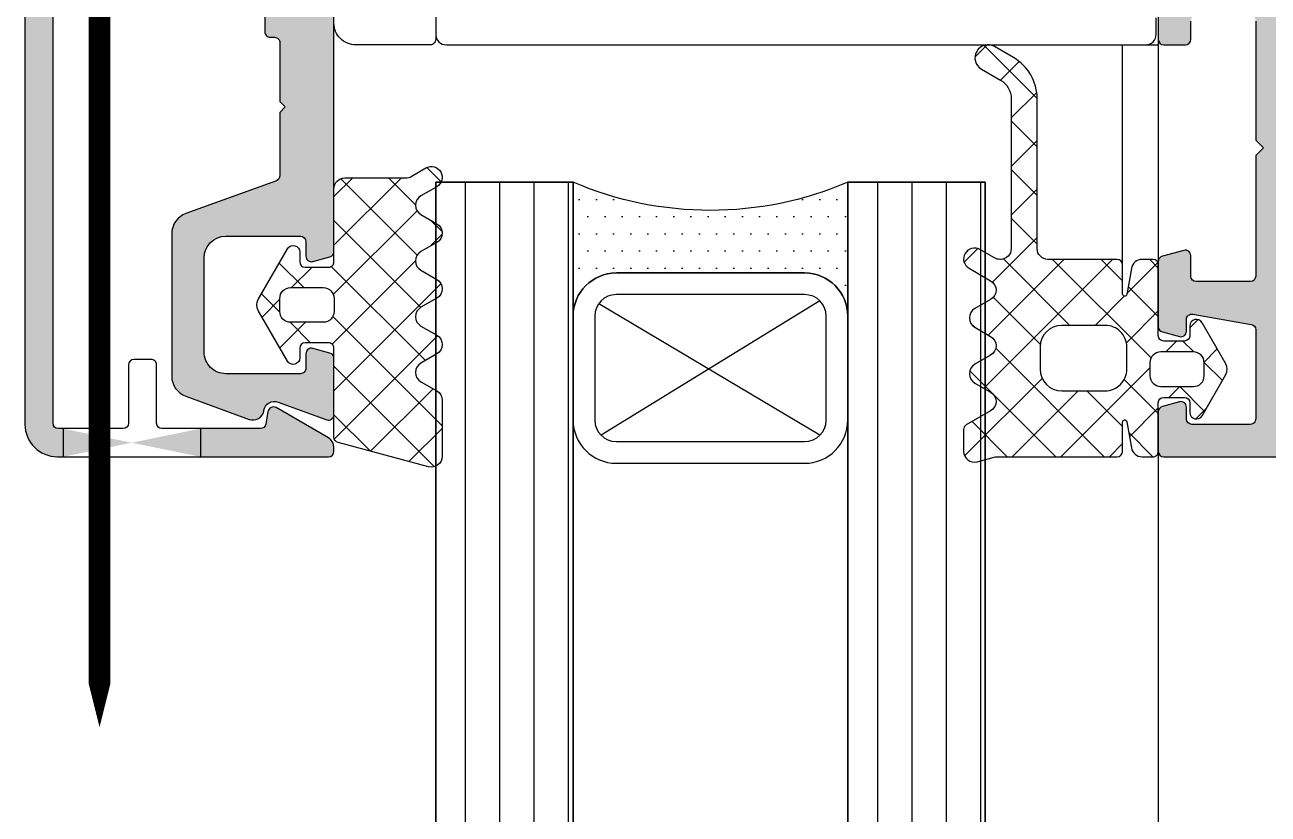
# Model space of a CAD drawing. Header units: millimetres. Extents: x -17234 to -8874, y -2869 to 1211.
# Drawn here: x -16008.1 to -15950.6, y -616.2 to -579.7 of the extents above; entities that cross this region are included whole.
import ezdxf

# ---------------------------------------------------------------- set-up
doc = ezdxf.new("R2010")
doc.units = ezdxf.units.MM
doc.linetypes.add('ACAD_ISO07W100', pattern=[3, 0, -3])
doc.linetypes.add('DASHED', pattern=[19.049999999999997, 12.7, -6.35])
doc.layers.get('Defpoints').update_dxf_attribs({"linetype": 'ACAD_ISO07W100', "true_color": 0x105689})
for name, color, linetype in [('Drain Path', 6, 'Continuous'), ('Gasket EPDM', 32, 'Continuous'), ('Gasket Silicone', 20, 'Continuous'), ('Glass', 4, 'Continuous'), ('Profile', 1, 'Continuous'), ('Profile View', 9, 'Continuous'), ('PVC Spacer', 3, 'Continuous'), ('Thermal Break', 3, 'Continuous')]:
    doc.layers.add(name, color=color, linetype=linetype)

# ---------------------------------------------------------------- blocks, each defined once
blk = doc.blocks.new('*U4')
at = {"layer": 'Glass', "ltscale": 0.5}
h = blk.add_hatch(dxfattribs=at)
h.set_pattern_fill('ANSI31', color=5, scale=0.5, angle=45)
h.set_pattern_definition([(90, (0, -0.6999999999979991), (-1.5875, 3.33066907387547e-16), [])])
h.paths.add_polyline_path([(0, 74.300000000002), (6.349999999999909, 74.300000000002), (6.349999999999909, 0), (0, 0)])
h.paths.add_polyline_path([(25.39999999999986, 0), (19.04999999999995, 0), (19.04999999999995, 74.300000000002), (25.39999999999986, 74.300000000002)])
at = {"layer": 'Glass'}
h = blk.add_hatch(dxfattribs=at)
h.set_pattern_fill('DOTS', color=9, scale=0.5)
h.set_pattern_definition([(0, (-1613.788650515187, -1630.791331682484), (0.396875, 0.79375), [0, -0.79375])])
h.paths.add_polyline_path([(17.04999999999995, 4.199999999999999), (8.349999999999909, 4.199999999999999, -0.414213562373095), (6.349999999999909, 6.199999999999998), (6.349999999999909, -1.77635683940025e-15, -0.2058701850370426), (19.04999999999995, -1.77635683940025e-15), (19.04999999999995, 6.199999999999999, -0.4142135623730951)])
at = {"layer": 'Defpoints', "linetype": 'ByBlock', "ltscale": 0.5}
for points in [[(0, 74.300000000002), (6.349999999999909, 74.300000000002), (6.349999999999909, 0), (0, 0)], [(25.39999999999986, 0), (19.04999999999995, 0), (19.04999999999995, 74.300000000002), (25.39999999999986, 74.300000000002)]]:
    blk.add_lwpolyline(points, close=True, dxfattribs=at)
at = {"layer": 'Glass'}
for points in [[(0, 74.300000000002), (0, 0), (6.349999999999909, 0), (6.349999999999909, 74.300000000002)], [(19.04999999999995, 74.300000000002), (19.04999999999995, 0), (25.39999999999986, 0), (25.39999999999986, 74.300000000002)]]:
    blk.add_lwpolyline(points, dxfattribs=at)
at = {"layer": 'Glass', "color": 3}
for points in [[(19.04999999999995, 6.199999999999999), (19.04999999999995, 11, 0.4142135623730951), (17.04999999999995, 13), (8.349999999999909, 13, 0.4142135623730951), (6.349999999999909, 11), (6.349999999999909, 6.199999999999999, 0.4142135623730951), (8.349999999999909, 4.199999999999999), (17.04999999999995, 4.199999999999999, 0.4142135623730951)], [(18.04999999999995, 6.199999999999999), (18.04999999999995, 11, 0.414213562373095), (17.04999999999995, 12), (8.349999999999909, 12, 0.414213562373095), (7.349999999999909, 11), (7.349999999999909, 6.199999999999999, 0.414213562373095), (8.349999999999909, 5.199999999999999), (17.04999999999995, 5.199999999999999, 0.414213562373095)]]:
    blk.add_lwpolyline(points, format="xyb", close=True, dxfattribs=at)
at = {"layer": 'Glass', "color": 9}
for points in [[(7.64289321881347, 5.49289321881356), (17.75710678118639, 11.70710678118667)], [(7.64289321881347, 11.70710678118644), (17.86423487550928, 5.619464413231707)]]:
    blk.add_lwpolyline(points, dxfattribs=at)
blk.add_lwpolyline([(6.349999999999909, 0, -0.2058701850370426), (19.04999999999995, 0), (19.04999999999995, 6.199999999999999, -0.4142135623730951), (17.04999999999995, 4.199999999999999), (8.349999999999909, 4.199999999999999, -0.4142135623730951), (6.349999999999909, 6.199999999999998)], format="xyb", close=True, dxfattribs=at)
blk = doc.blocks.new('EGG - 01')
at = {"layer": 'Gasket EPDM', "ltscale": 0.5}
h = blk.add_hatch(dxfattribs=at)
h.set_pattern_fill('ANSI37', color=5, scale=0.5, style=0)
h.set_pattern_definition([(45, (16931.76398021643, 552.2421061978254), (-1.122532015133644, 1.122532015133644), []), (135, (16931.76398021643, 552.2421061978254), (-1.122532015133644, -1.122532015133644), [])])
edge = h.paths.add_edge_path()
edge.add_arc((7.003679740504693, -0.746193317245968), 0.4999999999998441, 299.9999999999973, 420.0000000000027)
edge.add_line((7.253679740504595, -0.3131806153538719), (6.521628932947351, 0.1094691154501106))
edge.add_arc((6.77162893294786, 0.5424818173420363), 0.5000000000000001, 120.0000000000673, 239.9999999999327, ccw=False)
edge.add_line((6.521628932947351, 0.9754945192339619), (7.253679740504595, 1.398144250037944))
edge.add_arc((7.00367974050448, 1.831156951930097), 0.4999999999999998, 300.0000000000152, 419.9999999999848)
edge.add_line((7.253679740504595, 2.26416965382225), (6.521628932947351, 2.686819384626006))
edge.add_arc((6.77162893294786, 3.119832086517931), 0.5000000000000001, 120.0000000000673, 239.9999999999327, ccw=False)
edge.add_line((6.521628932947351, 3.552844788409857), (7.25367974051187, 3.975494519217818))
edge.add_arc((7.00367974051187, 4.408507221110038), 0.5000000000000002, 299.9999999999999, 359.9999999999793)
edge.add_line((7.50367974051187, 4.408507221109858), (7.50367974051187, 7.001122055274095))
edge.add_arc((7.003679740510961, 7.001122055273398), 0.5000000000009095, 7.989553359821821e-11, 105.0000000000745)
edge.add_line((6.874270217958838, 7.484084968418642), (2.688974979217164, 6.362638489112896))
edge.add_arc((2.753679740493602, 6.121157032540927), 0.249999999999921, 105.0000000001964, 180.0000000002782)
edge.add_line((2.503679740493681, 6.121157032539713), (2.503679740493681, 1.999999999999318))
edge.add_arc((2.253679740491407, 2.000000000000682), 0.2500000000022737, 269.99999999968736, 359.99999999968736, ccw=False)
edge.add_line((2.253679740490043, 1.749999999998408), (1.167927419020998, 1.749999999998408))
edge.add_arc((1.167927419020998, 1.999999999998408), 0.25, 180, 270, ccw=False)
edge.add_line((0.9179274190209981, 1.999999999998408), (0.9179274190209981, 2.449999999998681))
edge.add_arc((0.6179274190208797, 2.449999999998458), 0.3000000000001184, 4.257702533584149e-11, 149.9999999999438)
edge.add_line((0.3581197978855926, 2.599999999998772), (-0.9986533347109798, 0.2499999999984084))
edge.add_arc((-0.5656406328201353, -6.821210263296962e-13), 0.4999999999983546, 150.0000000000115, 209.9999999999885)
edge.add_line((-0.9986533347109798, -0.2499999999997726), (0.3581197978855926, -2.600000000001955))
edge.add_arc((0.6179274190208797, -2.450000000001642), 0.3000000000001184, 210.0000000000561, 359.9999999999574)
edge.add_line((0.9179274190209981, -2.450000000001864), (0.9179274190209981, -2.000000000001592))
edge.add_arc((1.167927419020998, -2.000000000001592), 0.25, 90, 180, ccw=False)
edge.add_line((1.167927419020998, -1.750000000001592), (2.253679740490043, -1.750000000001592))
edge.add_arc((2.253679740491748, -2.000000000003524), 0.2500000000019327, 3.3867308957269415e-10, 90.00000000039091, ccw=False)
edge.add_line((2.503679740493681, -2.000000000002046), (2.503679740493681, -5.37645785702091))
edge.add_arc((3.003679740493681, -5.37645785702091), 0.5, 180, 270)
edge.add_line((3.003679740493681, -5.87645785702091), (5.827380753220496, -5.87645785702091))
edge.add_arc((5.827380753220381, -6.37645785702091), 0.5, 59.99999999998482, 89.99999999998693, ccw=False)
edge.add_line((6.077380753220496, -5.943445155128757), (6.753679740504595, -6.333906557489399))
edge.add_arc((7.003679740504595, -5.900893855597587), 0.4999999999996472, 239.9999999999766, 419.9999999999766)
edge.add_line((7.253679740504595, -5.467881153705775), (6.521628932947351, -5.045231422901793))
edge.add_arc((6.77162893294786, -4.612218721009867), 0.5000000000000001, 120.0000000000673, 239.9999999999327, ccw=False)
edge.add_line((6.521628932947351, -4.179206019117942), (7.253679740504595, -3.756556288313959))
edge.add_arc((7.00367974050448, -3.323543586421806), 0.4999999999999998, 300.0000000000152, 419.9999999999848)
edge.add_line((7.253679740504595, -2.890530884529653), (6.521628932947351, -2.467881153725898))
edge.add_arc((6.77162893294786, -2.034868451833972), 0.5000000000000001, 120.0000000000673, 239.9999999999327, ccw=False)
edge.add_line((6.521628932947351, -1.601855749942047), (7.253679740504595, -1.179206019138064))
edge = h.paths.add_edge_path(flags=16)
edge.add_arc((0.4999999999998689, -0.3000018669307739), 0.4999999999998689, 179.999999999985, 270.000000000015)
edge.add_line((0.5, -0.8000018669306428), (2.009099999995669, -0.8000018669288238))
edge.add_arc((2.009099999995215, -0.3000018669283691), 0.5000000000004547, 270.0000000000521, 359.9999999997916)
edge.add_line((2.509099999995669, -0.300001866930188), (2.509099999995669, 0.300001866930188))
edge.add_arc((2.009099999996124, 0.3000018669292785), 0.4999999999995453, 1.042204158022913e-10, 90.00000000005213)
edge.add_line((2.009099999995669, 0.8000018669288238), (0.5, 0.8000018669306428))
edge.add_arc((0.4999999999998689, 0.3000018669307739), 0.4999999999998689, 89.99999999998498, 180.000000000015)
edge.add_line((0, 0.3000018669306428), (0, -0.3000018669306428))
for points in [[(7.253679740504595, -1.179206019138064, 0.5773502691896574), (7.253679740504595, -0.3131806153538719), (6.521628932947351, 0.1094691154501106, -0.5773502691888426), (6.521628932947351, 0.9754945192339619), (7.253679740504595, 1.398144250037944, 0.577350269189449), (7.253679740504595, 2.26416965382225), (6.521628932947351, 2.686819384626006, -0.5773502691888426), (6.521628932947351, 3.552844788409857), (7.25367974051187, 3.975494519217818, 0.2679491924310263), (7.50367974051187, 4.408507221109858), (7.50367974051187, 7.001122055274095, 0.4931454260312742), (6.874270217958838, 7.484084968418642), (2.688974979217164, 6.362638489112896, 0.3394542588637746), (2.503679740493681, 6.121157032539713), (2.503679740493681, 1.999999999999318, -0.414213562373095), (2.253679740490043, 1.749999999998408), (1.167927419020998, 1.749999999998408, -0.4142135623730951), (0.9179274190209981, 1.999999999998408), (0.9179274190209981, 2.449999999998681, 0.7673269879782757), (0.3581197978855926, 2.599999999998772), (-0.9986533347109798, 0.2499999999984084, 0.2679491924310153), (-0.9986533347109798, -0.2499999999997726), (0.3581197978855926, -2.600000000001955, 0.7673269879782757), (0.9179274190209981, -2.450000000001864), (0.9179274190209981, -2.000000000001592, -0.4142135623730951), (1.167927419020998, -1.750000000001592), (2.253679740490043, -1.750000000001592, -0.4142135623733614), (2.503679740493681, -2.000000000002046), (2.503679740493681, -5.37645785702091, 0.414213562373095), (3.003679740493681, -5.87645785702091), (5.827380753220496, -5.87645785702091, -0.1316524975874049), (6.077380753220496, -5.943445155128757), (6.753679740504595, -6.333906557489399, 1), (7.253679740504595, -5.467881153705775), (6.521628932947351, -5.045231422901793, -0.5773502691888426), (6.521628932947351, -4.179206019117942), (7.253679740504595, -3.756556288313959, 0.577350269189449), (7.253679740504595, -2.890530884529653), (6.521628932947351, -2.467881153725898, -0.5773502691888426), (6.521628932947351, -1.601855749942047)], [(0, -0.3000018669306428, 0.4142135623732486), (0.5, -0.8000018669306428), (2.009099999995669, -0.8000018669288238, 0.4142135623717632), (2.509099999995669, -0.300001866930188), (2.509099999995669, 0.300001866930188, 0.4142135623728287), (2.009099999995669, 0.8000018669288238), (0.5, 0.8000018669306428, 0.4142135623732486), (0, 0.3000018669306428)]]:
    blk.add_lwpolyline(points, format="xyb", close=True, dxfattribs=at)
blk = doc.blocks.new('GG - 01')
at = {"layer": 'Gasket EPDM', "ltscale": 0.5}
h = blk.add_hatch(dxfattribs=at)
h.set_pattern_fill('ANSI37', color=5, scale=0.5, style=0)
h.set_pattern_definition([(45, (16923.13597728441, 487.5036104391235), (-1.122532015133644, 1.122532015133644), []), (135, (16923.13597728441, 487.5036104391235), (-1.122532015133644, -1.122532015133644), [])])
edge = h.paths.add_edge_path(flags=16)
edge.add_arc((-2.456698961395585, -4.827477994350676), 0.999999999999698, -90.00000000001728, 1.7280399333685637e-11, ccw=False)
edge.add_line((-2.456698961395887, -5.827477994350375), (-4.465798961398832, -5.827477994349238))
edge.add_arc((-4.465798961398537, -4.827477994348943), 1.000000000000295, 180.0000000000169, 269.9999999999831, ccw=False)
edge.add_line((-5.465798961398832, -4.827477994349238), (-5.465798961398832, -3.800001866927573))
edge.add_arc((-4.465798961398537, -3.800001866927868), 1.000000000000295, 90.00000000001688, 179.9999999999831, ccw=False)
edge.add_line((-4.465798961398832, -2.800001866927573), (-2.456698961395887, -2.800001866926436))
edge.add_arc((-2.456698961395585, -3.800001866926134), 0.999999999999698, -1.7280399333685637e-11, 90.00000000001728, ccw=False)
edge.add_line((-1.456698961395887, -3.800001866926436), (-1.456698961395887, -4.827477994350375))
edge = h.paths.add_edge_path()
edge.add_arc((-8.000000000000213, -7.458536453019235), 0.4999999999999999, 300.0000000000282, 419.9999999999718)
edge.add_line((-7.75, -7.025523751127139), (-8.482050807557243, -6.602874020323156))
edge.add_arc((-8.232050807556735, -6.169861318431231), 0.4999999999999997, 120.00000000006719, 239.9999999999328, ccw=False)
edge.add_line((-8.482050807557243, -5.736848616539305), (-7.75, -5.314198885735323))
edge.add_arc((-8.000000000000115, -4.88118618384317), 0.5000000000000003, 300.0000000000152, 419.9999999999848)
edge.add_line((-7.75, -4.448173481951017), (-8.482050807557243, -4.025523751147261))
edge.add_arc((-8.232050807556735, -3.592511049255336), 0.4999999999999997, 120.00000000006719, 239.9999999999328, ccw=False)
edge.add_line((-8.482050807557243, -3.15949834736341), (-7.75, -2.736848616559428))
edge.add_arc((-8.00000000000031, -2.303835914667388), 0.4999999999999996, 300.0000000000412, 419.9999999999588)
edge.add_line((-7.75, -1.870823212775349), (-8.874999999989086, -1.221304159940132))
edge.add_arc((-8.749999999989212, -1.004797808994095), 0.249999999999874, 180.0000000006814, 240.0000000000167, ccw=False)
edge.add_line((-8.999999999989086, -1.004797808997068), (-9, 0.0003111022266466534))
edge.add_arc((-8.499999999999089, 0.0003111022268556529), 0.5000000000009113, 74.99999999992588, 179.9999999999197, ccw=False)
edge.add_line((-8.370590477446967, 0.4832740153721033), (-7.531791636873095, 0.2585185434287496))
edge.add_arc((-7.467086875598413, 0.4999999999906641), 0.2499999999897547, 254.999999999596, 269.9999999995868)
edge.add_line((-7.467086875600216, 0.2500000000009095), (-1.90517973669921, 0.2500000000009095))
edge.add_arc((-1.90517973669921, 9.09508579560736e-13), 0.25, 0, 90, ccw=False)
edge.add_line((-1.65517973669921, 9.094947017729282e-13), (-1.65517973669921, -1.355333104784677))
edge.add_arc((-1.555179736698301, -1.355333104786262), 0.1000000000009096, 179.9999999990918, 350.0000000009825)
edge.add_line((-1.456698961395887, -1.372697922551424), (-1.24342759702995, -0.16317591116524))
edge.add_arc((-0.7510237205223182, -0.2500000000009916), 0.500000000001901, 89.99999999980389, 169.9999999997724, ccw=False)
edge.add_line((-0.7510237205206067, 0.2500000000009095), (-0.249999999992724, 0.2500000000009095))
edge.add_arc((-0.2499999999972147, 3.694822225952521e-12), 0.2499999999972147, -8.46796410769457e-10, 89.9999999989708, ccw=False)
edge.add_line((0, 0), (0, -2.248338335070002))
edge.add_arc((0.25, -2.248338335070002), 0.25, 180, 270)
edge.add_line((0.25, -2.498338335070002), (1.202190357260406, -2.498338335070002))
edge.add_arc((1.203502841082234, -2.240432973307411), 0.2579087013647964, 269.7084235318334, 358.243507031785)
edge.add_line((1.461290357256075, -2.248338335070002), (1.461290357256075, -1.79833833506973))
edge.add_arc((1.761290357258013, -1.79833833507044), 0.3000000000019374, 29.99999999996311, 179.9999999998644, ccw=False)
edge.add_line((2.021097978395119, -1.648338335069639), (3.119023930419644, -3.550001866927232))
edge.add_arc((2.686011228527425, -3.800001866927232), 0.4999999999999999, -30.000000000000114, 30.000000000000114, ccw=False)
edge.add_line((3.119023930419644, -4.050001866927232), (2.021097978395119, -5.951665398784371))
edge.add_arc((1.761290357258013, -5.80166539878357), 0.3000000000019375, 180.0000000001357, 330.0000000000369, ccw=False)
edge.add_line((1.461290357256075, -5.80166539878428), (1.461290357256075, -5.351665398784007))
edge.add_arc((1.203502841082234, -5.359570760546599), 0.2579087013647965, 1.756492968214997, 90.29157646816661)
edge.add_line((1.202190357260406, -5.101665398784007), (0.25, -5.101665398784007))
edge.add_arc((0.25, -5.351665398784007), 0.25, 90, 180)
edge.add_line((0, -5.351665398784007), (7.275957614183426e-12, -8.627476127416458))
edge.add_arc((-0.2499999999935199, -8.627476127416458), 0.2500000000007958, -89.99999999981759, 0, ccw=False)
edge.add_line((-0.249999999992724, -8.877476127417253), (-0.7510237205206067, -8.877476127417253))
edge.add_arc((-0.7510237205223182, -8.377476127415353), 0.5000000000019007, 190.0000000002276, 270.0000000001961, ccw=False)
edge.add_line((-1.24342759702995, -8.464300216251104), (-1.456698961395887, -7.25477820486492))
edge.add_arc((-1.555179736698301, -7.272143022630082), 0.1000000000009094, 9.999999999017358, 180.0000000009084)
edge.add_line((-1.65517973669921, -7.272143022631667), (-1.65517973669921, -8.627476127417253))
edge.add_arc((-1.90517973669921, -8.627476127417253), 0.25, -90, 0, ccw=False)
edge.add_line((-1.90517973669921, -8.877476127417253), (-5.099999999987631, -8.877476127417253))
edge.add_arc((-5.099999999987631, -9.377476127417253), 0.5, 90, 180.000000000013)
edge.add_line((-5.599999999987631, -9.377476127417367), (-5.599999999983993, -16.30817414006583))
edge.add_arc((-7.799999999985766, -16.30817414006576), 2.200000000001773, 300.0000000000704, 359.99999999999824, ccw=False)
edge.add_line((-6.699999999982538, -18.21343002839171), (-7.576738509371353, -18.71961524279709))
edge.add_arc((-7.876738509374263, -18.20000000052278), 0.6000000000046156, 120.0000000000664, 300.00000000006645, ccw=False)
edge.add_line((-8.176738509377174, -17.68038475824847), (-7.299999999995634, -17.17419954384854))
edge.add_arc((-7.799999999995978, -16.30817414006391), 1.000000000000343, 300.0000000000114, 359.999999999942)
edge.add_line((-6.799999999995634, -16.30817414006492), (-6.799999999995634, -9.377476127417594))
edge.add_arc((-7.299999999995634, -9.377476127417253), 0.5, 359.9999999999609, 450)
edge.add_line((-7.299999999995634, -8.877476127417253), (-7.323701012715901, -8.877476127417253))
edge.add_arc((-7.323701012715786, -9.377476127417253), 0.5, 90.00000000001312, 120.0000000000152)
edge.add_line((-7.573701012715901, -8.9444634255251), (-8.25, -9.334924827885743))
edge.add_arc((-8.499999999998181, -8.901912125993249), 0.4999999999993284, 119.99999999980369, 299.9999999998037, ccw=False)
edge.add_line((-8.749999999996362, -8.468899424100755), (-7.75, -7.891549154911331))
edge = h.paths.add_edge_path(flags=16)
edge.add_arc((1.620370595716071, -4.100003733857324), 0.499999999999869, -90.00000000001512, 1.5120349416974932e-11, ccw=False)
edge.add_line((1.62037059571594, -4.600003733857193), (0.1112705957129947, -4.600003733855374))
edge.add_arc((0.1112705957134494, -4.100003733854919), 0.5000000000004547, 180.0000000002084, 269.9999999999479, ccw=False)
edge.add_line((-0.3887294042870053, -4.100003733856738), (-0.3887294042870053, -3.499999999996362))
edge.add_arc((0.1112705957125399, -3.499999999997272), 0.4999999999995453, 89.99999999994787, 179.9999999998958, ccw=False)
edge.add_line((0.1112705957129947, -2.999999999997726), (1.62037059571594, -2.999999999995907))
edge.add_arc((1.620370595716071, -3.499999999995776), 0.499999999999869, -1.5006662579253316e-11, 90.000000000015, ccw=False)
edge.add_line((2.12037059571594, -3.499999999995907), (2.12037059571594, -4.100003733857193))
blk.add_lwpolyline([(-7.75, -7.891549154911331, 0.5773502691892974), (-7.75, -7.025523751127139), (-8.482050807557243, -6.602874020323156, -0.5773502691888426), (-8.482050807557243, -5.736848616539305), (-7.75, -5.314198885735323, 0.577350269189449), (-7.75, -4.448173481951017), (-8.482050807557243, -4.025523751147261, -0.5773502691888426), (-8.482050807557243, -3.15949834736341), (-7.75, -2.736848616559428, 0.5773502691891458), (-7.75, -1.870823212775349), (-8.874999999989086, -1.221304159940132, -0.2679491924280138), (-8.999999999989086, -1.004797808997068), (-9, 0.0003111022266466534), (-9, 0.0003111022275561481, -0.4931454260312705), (-8.370590477446967, 0.4832740153721033), (-7.531791636873095, 0.2585185434287496, 0.06554346281519802), (-7.467086875600216, 0.2500000000009095), (-1.90517973669921, 0.2500000000009095, -0.4142135623730951), (-1.65517973669921, 9.094947017729282e-13), (-1.65517973669921, -1.355333104784677, 0.9163311740325999), (-1.456698961395887, -1.372697922551424), (-1.24342759702995, -0.16317591116524, -0.3639702342660466), (-0.7510237205206067, 0.2500000000009095), (-0.249999999992724, 0.2500000000009095, -0.4142135623721627), (0, 0), (0, -2.248338335070002, 0.4142135623730951), (0.25, -2.498338335070002), (1.202190357260406, -2.498338335070002, 0.4067446540325116), (1.461290357256075, -2.248338335070002), (1.461290357256075, -1.79833833506973, -0.7673269879782757), (2.021097978395119, -1.648338335069639), (3.119023930419644, -3.550001866927232, -0.2679491924311227), (3.119023930419644, -4.050001866927232), (2.021097978395119, -5.951665398784371, -0.7673269879782757), (1.461290357256075, -5.80166539878428), (1.461290357256075, -5.351665398784007, 0.4067446540325116), (1.202190357260406, -5.101665398784007), (0.25, -5.101665398784007, 0.4142135623730951), (0, -5.351665398784007), (7.275957614183426e-12, -8.627476127416458, -0.4142135623721627), (-0.249999999992724, -8.877476127417253), (-0.7510237205206067, -8.877476127417253, -0.3639702342660466), (-1.24342759702995, -8.464300216251104), (-1.456698961395887, -7.25477820486492, 0.9163311740325999), (-1.65517973669921, -7.272143022631667), (-1.65517973669921, -8.627476127417253, -0.4142135623730951), (-1.90517973669921, -8.877476127417253), (-5.099999999987631, -8.877476127417253, 0.4142135623731616), (-5.599999999987631, -9.377476127417367), (-5.599999999983993, -16.30817414006583, -0.2679491924307854), (-6.699999999982538, -18.21343002839171), (-7.576738509371353, -18.71961524279709, -0.9999999999999997), (-8.176738509377174, -17.68038475824847), (-7.299999999995634, -17.17419954384854, 0.2679491924307981), (-6.799999999995634, -16.30817414006492), (-6.799999999995634, -9.377476127417594, 0.4142135623732949), (-7.299999999995634, -8.877476127417253), (-7.323701012715901, -8.877476127417253, 0.1316524975874049), (-7.573701012715901, -8.9444634255251), (-8.25, -9.334924827885743, -1), (-8.749999999996362, -8.468899424100755), (-8.749999999996362, -8.468899424100755), (-7.75, -7.891549154911331, 0.2679491924311227)], format="xyb", dxfattribs=at)
for points in [[(-1.456698961395887, -4.827477994350375, -0.4142135623732719), (-2.456698961395887, -5.827477994350375), (-4.465798961398832, -5.827477994349238, -0.4142135623729226), (-5.465798961398832, -4.827477994349238), (-5.465798961398832, -3.800001866927573, -0.4142135623729225), (-4.465798961398832, -2.800001866927573), (-2.456698961395887, -2.800001866926436, -0.4142135623732719), (-1.456698961395887, -3.800001866926436)], [(2.12037059571594, -4.100003733857193, -0.4142135623732486), (1.62037059571594, -4.600003733857193), (0.1112705957129947, -4.600003733855374, -0.4142135623717632), (-0.3887294042870053, -4.100003733856738), (-0.3887294042870053, -3.499999999996362, -0.4142135623728287), (0.1112705957129947, -2.999999999997726), (1.62037059571594, -2.999999999995907, -0.4142135623732486), (2.12037059571594, -3.499999999995907)]]:
    blk.add_lwpolyline(points, format="xyb", close=True, dxfattribs=at)

msp = doc.modelspace()

# ---------------------------------------------------------------- hatches: boundary and pattern name
at = {"layer": 'Gasket Silicone', "ltscale": 0.5}
h = msp.add_hatch(color=1, dxfattribs=at)
h.dxf.hatch_style = 1
edge = h.paths.add_edge_path(flags=16)
edge.add_line((-15999.96805710145, -598.3394429800668), (-15999.96805710145, -599.6394429800642))
edge.add_line((-16006.31805710145, -598.3394429800668), (-16006.31805710145, -599.6394429800642))
edge = h.paths.add_edge_path()
edge.add_line((-15999.96805710145, -598.33944298006), (-15999.96805710145, -599.6394429800612))
edge.add_line((-15999.96805710145, -599.6394429800612), (-15994.04305710144, -599.6394429800552))
edge.add_arc((-15994.04305710144, -599.3894429800565), 0.2499999999986642, 270, 360.0000000003062)
edge.add_line((-15993.79305710144, -599.3894429800552), (-15993.79305710144, -599.2041324773821))
edge.add_arc((-15994.29305710144, -599.2041324773845), 0.500000000003638, 0, 59.99999999972206)
edge.add_line((-15994.04305710144, -598.7711197754892), (-15996.47359162309, -597.3678500151458))
edge.add_arc((-15996.59859162309, -597.584356366094), 0.2500000000017435, 60.0000000002307, 169.9999999998189)
edge.add_line((-15996.84479356134, -597.5409443216761), (-15996.94916338841, -598.1328550244747))
edge.add_arc((-15997.19536532666, -598.0894429800583), 0.2499999999997382, 270, 350.00000000007685, ccw=False)
edge.add_line((-15997.19536532666, -598.339442980058), (-15999.96805710145, -598.3394429800599))
edge = h.paths.add_edge_path()
edge.add_line((-16006.31805710145, -599.6394429800675), (-16006.31805710145, -598.3394429800665))
edge.add_line((-16006.31805710145, -598.3394429800666), (-16006.53055710142, -598.3394429800668))
edge.add_arc((-16006.53055710142, -598.0894429800662), 0.2500000000006537, 180.0000000001498, 270, ccw=False)
edge.add_line((-16006.78055710142, -598.0894429800668), (-16006.78055710146, -550.3894429800661))
edge.add_arc((-16006.53055710146, -550.3894429800673), 0.250000000001819, 90.00000000069372, 180, ccw=False)
edge.add_line((-16006.53055710146, -550.1394429800655), (-16003.54305710144, -550.1394429800624))
edge.add_arc((-16003.54305710144, -550.3894429800611), 0.24999999999865, -3.09398728859378e-10, 90, ccw=False)
edge.add_line((-16003.29305710145, -550.3894429800624), (-16003.29305710144, -553.0894429800632))
edge.add_arc((-16003.04305710144, -553.0894429800619), 0.250000000001819, 180, 269.9999999993014)
edge.add_line((-16003.04305710144, -553.3394429800637), (-16002.24305710144, -553.3394429800613))
edge.add_arc((-16002.24305710145, -553.0894429800627), 0.2499999999986358, 270, 360.0000000003126)
edge.add_line((-16001.99305710145, -553.0894429800613), (-16001.99305710145, -550.3894429800606))
edge.add_arc((-16001.74305710144, -550.3894429800619), 0.250000000001819, 90.0000000006986, 180, ccw=False)
edge.add_line((-16001.74305710145, -550.13944298006), (-15997.19536532671, -550.139442980057))
edge.add_arc((-15997.19536532671, -550.389442980059), 0.2500000000020037, 10.000000000020691, 89.99999999958311, ccw=False)
edge.add_line((-15996.94916338845, -550.3460309356418), (-15996.84479356138, -550.9379416384403))
edge.add_arc((-15996.59859162313, -550.8945295940248), 0.2499999999995914, 189.9999999997323, 300.000000000456)
edge.add_line((-15996.47359162313, -551.1110359449696), (-15994.04305710149, -549.70776618462))
edge.add_arc((-15994.29305710149, -549.2747534827239), 0.5000000000070635, 300.0000000004954, 359.9999999996303)
edge.add_line((-15993.79305710149, -549.2747534827271), (-15993.79305710149, -549.0894429800541))
edge.add_arc((-15994.04305710149, -549.0894429800551), 0.25, 0, 89.99999999976876)
edge.add_line((-15994.04305710149, -548.8394429800551), (-16006.58055710146, -548.8394429800668))
edge.add_arc((-16006.58055710146, -550.3394429800679), 1.500000000001123, 90, 179.9999999999571)
edge.add_line((-16008.08055710146, -550.3394429800668), (-16008.08055710141, -598.1394429800679))
edge.add_arc((-16006.58055710142, -598.1394429800673), 1.5, 180, 270.0000000000467)
edge.add_line((-16006.58055710141, -599.6394429800673), (-16006.31805710145, -599.6394429800677))
h = msp.add_hatch(color=1, dxfattribs=at)
h.dxf.hatch_style = 1
edge = h.paths.add_edge_path()
edge.add_arc((-15955.4430571015, -557.7750873599314), 0.25, 180, 255.0011267703341)
edge.add_line((-15955.50775711382, -558.0165700889312), (-15954.50775740218, -558.2844973879575))
edge.add_arc((-15954.44305755624, -558.0430146143802), 0.2499999999988005, 255.0011662473737, 359.9999694740487)
edge.add_line((-15954.19305755624, -558.0430147475748), (-15954.19305710147, -557.1894465807127))
edge.add_arc((-15953.94305710147, -557.1894467139052), 0.2500000000000355, 135.0000000005159, 179.9999694745176, ccw=False)
edge.add_arc((-15953.94305710147, -557.1894467139109), 0.2500000000037401, 90, 134.9999999995947, ccw=False)
edge.add_line((-15953.94305710147, -556.9394467139074), (-15951.44305710146, -556.9394467139065))
edge.add_arc((-15951.44305710146, -557.1894467139065), 0.25, -1.3028511602897197e-10, 90, ccw=False)
edge.add_line((-15951.19305710146, -557.189446713907), (-15951.19305710147, -562.7733304546521))
edge.add_line((-15951.19305710147, -562.7733304546521), (-15950.83950371087, -563.1268838452438))
edge.add_line((-15950.83950371087, -563.1268838452438), (-15951.19305709448, -563.4804372288347))
edge.add_arc((-15950.94305710147, -563.4804963720218), 0.25, 179.9864453798519, 179.9999996825967)
edge.add_line((-15951.19305710147, -563.4804963706368), (-15951.19305710147, -568.9894429800421))
edge.add_arc((-15951.44305710147, -568.9894429800423), 0.249999999996362, -90, 5.212541509536095e-11, ccw=False)
edge.add_line((-15951.44305710147, -569.2394429800421), (-15953.94305710147, -569.2394429800735))
edge.add_arc((-15953.94305710147, -568.9894429800751), 0.2499999999984084, 179.9999999996352, 270, ccw=False)
edge.add_line((-15954.19305710147, -568.9894429800735), (-15954.19305710147, -568.1394429800647))
edge.add_arc((-15954.44305710147, -568.1394429800647), 0.25, 0, 90)
edge.add_line((-15954.44305710147, -567.8894429800647), (-15955.44305710147, -567.8894429800647))
edge.add_arc((-15955.44305710147, -568.1394429800647), 0.25, 90, 180)
edge.add_line((-15955.69305710147, -568.1394429800647), (-15955.69305710147, -569.377953679973))
edge.add_arc((-15955.94305710147, -569.3779536799728), 0.25, 299.99999999999727, 359.99999999997397, ccw=False)
edge.add_line((-15955.81805710147, -569.594460030919), (-15956.90721722169, -570.2232869195185))
edge.add_arc((-15957.03221722169, -570.0067805685721), 0.2500000000002174, 270, 299.99999999997124, ccw=False)
edge.add_line((-15957.03221722169, -570.2567805685724), (-15957.92000796025, -570.2567805685724))
edge.add_arc((-15957.92000796025, -570.0067805685724), 0.25, 180, 270, ccw=False)
edge.add_line((-15958.17000796025, -570.0067805685724), (-15958.17000796025, -569.8894429799058))
edge.add_arc((-15958.42000796025, -569.8894429799058), 0.25, 0, 90)
edge.add_line((-15958.42000796025, -569.6394429799058), (-15964.54305710146, -569.6394429799058))
edge.add_arc((-15964.54305710146, -569.8894429799055), 0.2499999999997726, 90, 120.0000000000364)
edge.add_line((-15964.66805710146, -569.6729366289597), (-15965.62129176666, -570.2232869195185))
edge.add_arc((-15965.74629176666, -570.0067805685724), 0.2500000000000205, 270, 299.99999999999727, ccw=False)
edge.add_line((-15965.74629176666, -570.2567805685724), (-15966.63408250523, -570.2567805685724))
edge.add_arc((-15966.63408250523, -570.0067805685724), 0.25, 180, 270, ccw=False)
edge.add_line((-15966.88408250523, -570.0067805685724), (-15966.88408250523, -569.9067805685718))
edge.add_arc((-15967.13408250523, -569.9067805685718), 0.25, 0, 90)
edge.add_line((-15967.13408250523, -569.6567805685718), (-15968.06100629413, -569.6567805685718))
edge.add_arc((-15968.06100629413, -569.9067805685714), 0.2499999999996589, 90, 120.0000000000755)
edge.add_line((-15968.18600629413, -569.690274217626), (-15969.91805710147, -570.6902742174957))
edge.add_arc((-15969.79305710147, -570.9067805684418), 0.2500000000000205, 119.9999999999973, 179.9999999995571)
edge.add_line((-15970.04305710147, -570.9067805684399), (-15970.04305710147, -573.8858895894481))
edge.add_line((-15970.04305710147, -573.8858895894481), (-15969.68950371088, -574.2394429800431))
edge.add_line((-15969.68950371088, -574.2394429800431), (-15970.04305710148, -574.5929963706337))
edge.add_line((-15970.04305710148, -574.5929963706337), (-15970.04305710147, -577.57210539164))
edge.add_arc((-15969.79305710147, -577.5721053916385), 0.25, 180.0000000003387, 240.0000000000027)
edge.add_line((-15969.91805710147, -577.7886117425846), (-15968.18600732184, -578.7886117119873))
edge.add_arc((-15968.06100726907, -578.5721053915053), 0.2500000000036094, 239.9999860348692, 270)
edge.add_line((-15968.06100726907, -578.8221053915086), (-15967.13074727754, -578.8221053915084))
edge.add_arc((-15967.13074727754, -578.5721053915084), 0.25, 270, 360)
edge.add_line((-15966.88074727754, -578.5721053915084), (-15966.88074727754, -578.4721053915084))
edge.add_arc((-15966.63074727754, -578.4721053915084), 0.25, 90, 180, ccw=False)
edge.add_line((-15966.63074727754, -578.2221053915084), (-15965.74629176644, -578.2221053915084))
edge.add_arc((-15965.74629176644, -578.4721053915084), 0.25, 59.99999999998971, 90, ccw=False)
edge.add_line((-15965.62129176644, -578.2555990405624), (-15964.66805710146, -578.8059493309902))
edge.add_arc((-15964.54305710146, -578.5894429800444), 0.2499999999997251, 239.9999999999636, 270)
edge.add_line((-15964.54305710146, -578.8394429800442), (-15958.42000796025, -578.8394429800443))
edge.add_arc((-15958.42000796025, -578.5894429800443), 0.25, 270, 360)
edge.add_line((-15958.17000796025, -578.5894429800443), (-15958.17000796025, -578.472105391508))
edge.add_arc((-15957.92000796025, -578.472105391508), 0.25, 90, 180, ccw=False)
edge.add_line((-15957.92000796025, -578.222105391508), (-15957.03221722169, -578.222105391508))
edge.add_arc((-15957.03221722169, -578.4721053915082), 0.2500000000002274, 60.00000000002882, 90, ccw=False)
edge.add_line((-15956.90721722169, -578.2555990405618), (-15955.81805710147, -578.8844259291614))
edge.add_arc((-15955.94305710147, -579.1009322801074), 0.2499999999999221, -2.609112925711088e-11, 59.99999999998971, ccw=False)
edge.add_line((-15955.69305710147, -579.1009322801075), (-15955.69305710147, -580.3394429800406))
edge.add_arc((-15955.44305710147, -580.3394429800406), 0.25, 180, 270)
edge.add_line((-15955.44305710147, -580.5894429800406), (-15954.44305710147, -580.5894429800406))
edge.add_arc((-15954.44305710147, -580.3394429800406), 0.25, 270, 360)
edge.add_line((-15954.19305710147, -580.3394429800406), (-15954.19305710147, -579.4894429800135))
edge.add_arc((-15953.94305710147, -579.4894429800117), 0.25, 90, 180.0000000003908, ccw=False)
edge.add_line((-15953.94305710147, -579.2394429800135), (-15951.44305710146, -579.2394429800468))
edge.add_arc((-15951.44305710146, -579.4894429800466), 0.2499999999998863, 0, 90, ccw=False)
edge.add_line((-15951.19305710146, -579.4894429800466), (-15951.19305710146, -584.998389589456))
edge.add_arc((-15950.94305714389, -584.998419202955), 0.2499999593205341, 179.9932130848404, 180.0067657660979)
edge.add_line((-15951.19305710147, -584.9984487241738), (-15950.83950371087, -585.3520021147656))
edge.add_line((-15950.83950371087, -585.3520021147656), (-15951.19305710146, -585.7055555053413))
edge.add_line((-15951.19305710146, -585.7055555053413), (-15951.19305710146, -591.289439246186))
edge.add_arc((-15951.44305710146, -591.289439246186), 0.25, -90, 0, ccw=False)
edge.add_line((-15951.44305710146, -591.5394392461859), (-15953.94305710147, -591.539439246185))
edge.add_arc((-15953.94305710147, -591.289439246185), 0.25, 180, 270, ccw=False)
edge.add_line((-15954.19305710147, -591.289439246185), (-15954.19305781457, -590.335849882619))
edge.add_arc((-15954.44305781457, -590.3358500695696), 0.2500000000000699, 4.284592486491327e-05, 104.999974831815)
edge.add_line((-15954.50776246977, -590.0943685845757), (-15955.50776175667, -590.3623171151354))
edge.add_arc((-15955.44305710147, -590.6037986001277), 0.2499999999973386, 104.9999748319094, 142.5000000002318)
edge.add_arc((-15955.44305710147, -590.6037986001272), 0.2499999999963268, 142.5000000003145, 180.0000000011204)
edge.add_line((-15955.69305710147, -590.6037986001321), (-15955.69305710147, -593.6250798922407))
edge.add_arc((-15955.44305710147, -593.6250798922412), 0.25, 179.9999999998958, 254.9999999997637)
edge.add_line((-15955.50776186274, -593.8665613488128), (-15954.70776186274, -594.0809207027577))
edge.add_arc((-15954.64305710147, -593.839439246185), 0.2499999999997333, 255.0000000006365, 359.9999999999479)
edge.add_line((-15954.39305710147, -593.8394392461852), (-15954.39305710147, -593.2894392461861))
edge.add_arc((-15954.14305710147, -593.2894392461855), 0.25, 80.00000000032821, 180.0000000001563, ccw=False)
edge.add_line((-15954.09964505705, -593.043237307933), (-15951.39964505706, -593.5193201558451))
edge.add_arc((-15951.44305710147, -593.765522094097), 0.2499999999992669, -2.3447910280083306e-10, 79.99999999948898, ccw=False)
edge.add_line((-15951.19305710147, -593.7655220940981), (-15951.19305710147, -597.8894429800482))
edge.add_arc((-15951.44305710147, -597.8894429800484), 0.25, -90, 5.212541509536095e-11, ccw=False)
edge.add_line((-15951.44305710147, -598.1394429800483), (-15954.14305710146, -598.1394429800458))
edge.add_arc((-15954.14305710146, -597.8894429800457), 0.2500000000001137, 180.0000000004169, 270, ccw=False)
edge.add_line((-15954.39305710146, -597.8894429800475), (-15954.39305710147, -597.3394429800447))
edge.add_arc((-15954.64305710147, -597.3394429800464), 0.250000000003638, 3.908265592525497e-10, 104.9999999993904)
edge.add_line((-15954.70776186274, -597.0979615234742), (-15955.50776186275, -597.3123208774209))
edge.add_arc((-15955.44305710147, -597.5538023339905), 0.2499999999976001, 105.0000000003576, 180.0000000006253)
edge.add_line((-15955.69305710147, -597.5538023339932), (-15955.69305710147, -599.3894429800458))
edge.add_arc((-15955.44305710147, -599.3894429800458), 0.25, 180, 270)
edge.add_line((-15955.44305710147, -599.6394429800458), (-15857.51805710147, -599.6394429800458))
edge.add_arc((-15857.51805710147, -599.3894429800458), 0.25, 270, 360)
edge.add_line((-15857.26805710147, -599.3894429800458), (-15857.26805710147, -549.0894429800466))
edge.add_arc((-15857.51805710147, -549.0894429800466), 0.25, 0, 90)
edge.add_line((-15857.51805710147, -548.8394429800466), (-15955.44305710147, -548.8394429800466))
edge.add_arc((-15955.44305710147, -549.0894429800466), 0.25, 90, 180)
edge.add_line((-15955.69305710147, -549.0894429800466), (-15955.69305710147, -550.9250836261))
edge.add_arc((-15955.44305710147, -550.925083626103), 0.249999999996362, 179.9999999993226, 254.9999999996356)
edge.add_line((-15955.50776186275, -551.1665650826724), (-15954.70776186274, -551.3809244366182))
edge.add_arc((-15954.64305710147, -551.1394429800456), 0.2499999999996235, 255.0000000006298, 359.9999999995571)
edge.add_line((-15954.39305710147, -551.1394429800475), (-15954.39305710146, -550.5894429800449))
edge.add_arc((-15954.14305710146, -550.5894429800468), 0.25, 90, 179.999999999557, ccw=False)
edge.add_line((-15954.14305710146, -550.3394429800466), (-15951.44305710147, -550.3394429800428))
edge.add_arc((-15951.44305710147, -550.5894429800426), 0.2499999999997726, -5.212541509536095e-11, 90, ccw=False)
edge.add_line((-15951.19305710147, -550.5894429800428), (-15951.19305710147, -554.7133638659939))
edge.add_arc((-15951.44305710147, -554.713363865993), 0.25, 279.99999999960846, 359.99999999979156, ccw=False)
edge.add_line((-15951.39964505706, -554.959565804247), (-15954.09964505705, -555.4356486521593))
edge.add_arc((-15954.14305710147, -555.1894467139069), 0.249999999999083, 179.9999999998437, 279.9999999996718, ccw=False)
edge.add_line((-15954.39305710147, -555.1894467139062), (-15954.39305710147, -554.6394467139072))
edge.add_arc((-15954.64305710147, -554.6394467139073), 0.250000000003638, 2.605510395016998e-11, 104.9999999993769)
edge.add_line((-15954.70776186274, -554.3979652573348), (-15955.50776186275, -554.6123246112807))
edge.add_arc((-15955.44305710147, -554.8538060678501), 0.2499999999974903, 105.0000000003644, 180.0000000006514)
edge.add_line((-15955.69305710147, -554.8538060678529), (-15955.69305710147, -557.7750873599604))
edge.add_arc((-15955.44305710148, -557.7750873599647), 0.2499999999854481, 179.9999999990099, 255.0011662465578)
edge.add_line((-15955.50775694742, -558.0165701335281), (-15955.6930571015, -557.7750873599314))
edge = h.paths.add_edge_path(flags=16)
edge.add_arc((-15946.94305710147, -596.8894429800458), 0.25, 180, 270)
edge.add_line((-15946.94305710147, -597.1394429800458), (-15861.51805710147, -597.1394429800458))
edge.add_arc((-15861.51805710147, -596.8894429800458), 0.25, 270, 360)
edge.add_line((-15861.26805710147, -596.8894429800458), (-15861.26805710147, -551.5894429800438))
edge.add_arc((-15861.51805710147, -551.5894429800438), 0.25, 0, 90)
edge.add_line((-15861.51805710147, -551.3394429800438), (-15946.94305710147, -551.3394429800438))
edge.add_arc((-15946.94305710147, -551.5894429800438), 0.25, 90, 180)
edge.add_line((-15947.19305710147, -551.5894429800438), (-15947.19305710147, -596.8894429800458))
edge = h.paths.add_edge_path(flags=16)
edge.add_arc((-15953.19642322728, -574.2394429800399), 2.003366125820265, 270.6626206665821, 449.4858379302882)
edge.add_line((-15953.17844561955, -572.2361575186779), (-15964.78055710147, -572.2394429799))
edge.add_arc((-15964.78055710147, -572.7394429799), 0.5, 90, 180)
edge.add_line((-15965.28055710147, -572.7394429799), (-15965.28055710147, -574.2394429800369))
edge.add_line((-15965.28055710147, -574.2394429800369), (-15965.28055710147, -575.7394429800369))
edge.add_arc((-15964.78055710147, -575.7394429800369), 0.5, 180, 270)
edge.add_line((-15964.78055710147, -576.2394429800369), (-15953.17325499014, -576.2426751350514))
h = msp.add_hatch(color=1, dxfattribs=at)
h.dxf.hatch_style = 1
edge = h.paths.add_edge_path(flags=17)
edge.add_line((-15993.79305710147, -561.8408200501602), (-15996.29305710145, -561.8408200501602))
edge.add_line((-15993.79305710149, -568.1908200501612), (-15996.39491097215, -568.1908200501598))
edge = h.paths.add_edge_path()
edge.add_line((-15996.29305710147, -561.8408200501602), (-15993.79305710149, -561.8408200501602))
edge.add_line((-15993.79305710149, -561.8408200501602), (-15993.7930571015, -558.3253799100661))
edge.add_arc((-15994.0430571015, -558.3253799100673), 0.250000000001819, 0, 74.999999999169)
edge.add_line((-15993.97835234022, -558.0838984534939), (-15994.7782544312, -557.8692176709195))
edge.add_arc((-15994.84305710145, -558.1106728715874), 0.2500000000025687, 74.97676808802632, 179.9999999992851)
edge.add_line((-15995.09305710145, -558.1106728715844), (-15995.09305710145, -558.7894807416363))
edge.add_arc((-15995.34305710145, -558.7894807416368), 0.25, -90.00000000051301, 0, ccw=False)
edge.add_line((-15995.34305710145, -559.0394807416368), (-15998.79305710147, -559.03948074164))
edge.add_arc((-15998.79305710147, -558.0394807416363), 1.000000000003666, 180.0000000002101, 269.99999999989575, ccw=False)
edge.add_line((-15999.79305710147, -558.03948074164), (-15999.79305710148, -553.6818650015342))
edge.add_arc((-15998.79305710148, -553.6818650015309), 0.999999999996362, 89.99999999970731, 180, ccw=False)
edge.add_line((-15998.79305710148, -552.6818650015346), (-15995.34305710146, -552.6818650015306))
edge.add_arc((-15995.34305710146, -552.9318650015292), 0.2499999999986358, -3.126956471533049e-10, 90, ccw=False)
edge.add_line((-15995.09305710146, -552.9318650015306), (-15995.09305710146, -553.6106728715844))
edge.add_arc((-15994.84305710146, -553.6106728715849), 0.25, 180, 285.0232319127275)
edge.add_line((-15994.77825443121, -553.8521280722497), (-15993.97835234023, -553.6374472896717))
edge.add_arc((-15994.0430571015, -553.3959658331022), 0.2499999999975933, 285.0000000003581, 360.0000000007311)
edge.add_line((-15993.79305710151, -553.395965833099), (-15993.79305710147, -550.7874925923373))
edge.add_arc((-15994.04305710147, -550.7874925923335), 0.250000000001819, 0, 110.0000000007632)
edge.add_line((-15994.1285621373, -550.5525694371352), (-15996.37411893234, -551.3698852698894))
edge.add_arc((-15996.545129004, -550.9000389594961), 0.4999999999996144, 190.0000000003368, 289.9999999997839, ccw=False)
edge.add_line((-15997.03753288051, -550.9868630483325), (-15997.04347021255, -550.953190765084))
edge.add_arc((-15997.53587408906, -551.0400148539173), 0.500000000001401, 9.999999999973527, 109.9999999997262)
edge.add_line((-15997.70688416072, -550.5701685435222), (-16000.6350772448, -551.6359436663173))
edge.add_arc((-16000.29305710147, -552.5756362871045), 1.000000000001803, 110.000000000063, 179.9999999999552)
edge.add_line((-16001.29305710148, -552.5756362871037), (-16001.29305710147, -559.1457094560759))
edge.add_arc((-16000.29305710147, -559.1457094560769), 1.000000000001819, 180, 250.000000000099)
edge.add_line((-16000.63507724479, -560.0854020768649), (-15996.45755206564, -561.6058968949641))
edge.add_arc((-15996.54305710148, -561.8408200501638), 0.2500000000042136, 8.01207988843089e-10, 69.99999999947448, ccw=False)
edge = h.paths.add_edge_path()
edge.add_line((-15993.79305710148, -568.1908200501612), (-15996.39491097215, -568.1908200501597))
edge.add_arc((-15996.54305710146, -567.9894429800406), 0.25, 269.9999999994968, 306.34062869245076, ccw=False)
edge.add_line((-15996.54305710147, -568.2394429800406), (-15996.74305710146, -568.2394429800395))
edge.add_arc((-15996.74305710146, -568.4894429800411), 0.2500000000016698, 90, 179.9999999996955)
edge.add_line((-15996.99305710146, -568.4894429800397), (-15996.99305710145, -573.9894429800592))
edge.add_line((-15996.99305710145, -573.9894429800592), (-15996.74305710143, -574.2394429800404))
edge.add_line((-15996.74305710143, -574.2394429800404), (-15996.99305710145, -574.4894429800573))
edge.add_line((-15996.99305710145, -574.4894429800573), (-15996.99305710145, -579.9894429800411))
edge.add_arc((-15996.74305710145, -579.9894429800418), 0.25, 180, 270.0000000005862)
edge.add_line((-15996.74305710145, -580.2394429800418), (-15996.54305710145, -580.2394429800397))
edge.add_arc((-15996.54305710145, -580.4894429800403), 0.2500000000004547, 1.8241053112433292e-10, 90, ccw=False)
edge.add_line((-15996.29305710145, -580.4894429800395), (-15996.29305710144, -583.2130659099779))
edge.add_line((-15996.29305710144, -583.2130659099779), (-15996.04305710144, -583.4630659099724))
edge.add_line((-15996.04305710144, -583.4630659099724), (-15996.29305710144, -583.7130659099743))
edge.add_line((-15996.29305710144, -583.7130659099743), (-15996.29305710144, -586.6380659099544))
edge.add_arc((-15996.54305710144, -586.6380659099572), 0.249999999996362, -70.00000000123708, 0, ccw=False)
edge.add_line((-15996.45755206561, -586.8729890651512), (-16000.63507724477, -588.3934838832615))
edge.add_arc((-16000.29305710144, -589.3331765040443), 0.9999999999964991, 109.9999999999517, 180.0000000002028)
edge.add_line((-16001.29305710144, -589.3331765040479), (-16001.29305710144, -595.9032496730182))
edge.add_arc((-16000.29305710143, -595.9032496730176), 1.000000000003638, 180, 249.9999999998378)
edge.add_line((-16000.63507724476, -596.8429422938061), (-15997.70688416067, -597.908717416591))
edge.add_arc((-15997.53587408901, -597.438871106199), 0.4999999999991015, 249.9999999999729, 349.9999999999775)
edge.add_line((-15997.04347021251, -597.5256951950325), (-15997.03753288047, -597.4920229117838))
edge.add_arc((-15996.54512900396, -597.578847000621), 0.5000000000002709, 70.00000000004587, 169.9999999995605, ccw=False)
edge.add_line((-15996.3741189323, -597.1090006902276), (-15994.12856213726, -597.9263165229717))
edge.add_arc((-15994.04305710143, -597.691393367778), 0.2499999999973473, 249.9999999997891, 360.0000000014038)
edge.add_line((-15993.79305710143, -597.6913933677719), (-15993.79305710147, -595.0829201270102))
edge.add_arc((-15994.04305710147, -595.0829201270101), 0.25, 0, 75.0000000002703)
edge.add_line((-15993.97835234019, -594.8414386704375), (-15994.77825443117, -594.6267578878636))
edge.add_arc((-15994.84305710142, -594.8682130885254), 0.2499999999975756, 74.97676808685593, 180.0000000002768)
edge.add_line((-15995.09305710142, -594.8682130885267), (-15995.09305710142, -595.5470209585804))
edge.add_arc((-15995.34305710142, -595.5470209585797), 0.25, -89.99999999979809, 0, ccw=False)
edge.add_line((-15995.34305710142, -595.7970209585797), (-15998.79305710144, -595.7970209585842))
edge.add_arc((-15998.79305710144, -594.7970209585862), 0.9999999999977973, 179.9999999998738, 270.00000000020844, ccw=False)
edge.add_line((-15999.79305710144, -594.7970209585841), (-15999.79305710144, -590.4394052184783))
edge.add_arc((-15998.79305710144, -590.4394052184781), 1, 89.99999999998448, 180, ccw=False)
edge.add_line((-15998.79305710144, -589.4394052184781), (-15995.34305710143, -589.4394052184747))
edge.add_arc((-15995.34305710143, -589.6894052184734), 0.2499999999986642, -3.062154974031728e-10, 90, ccw=False)
edge.add_line((-15995.09305710143, -589.6894052184747), (-15995.09305710143, -590.3682130885285))
edge.add_arc((-15994.84305710143, -590.368213088529), 0.25, 180, 285.0232319127267)
edge.add_line((-15994.77825443117, -590.6096682891939), (-15993.97835234019, -590.3949875066141))
edge.add_arc((-15994.04305710145, -590.1535060500194), 0.2500000000186282, 284.9999999960452, 359.9999999945414)
edge.add_line((-15993.79305710144, -590.1535060500431), (-15993.79305710148, -568.1908200501612))

# ---------------------------------------------------------------- linework, layer by layer
at = {"layer": 'Drain Path', "linetype": 'DASHED', "ltscale": 0.25}
msp.add_lwpolyline([(-16004.63055710157, -612.141057963448, 0, 3, 0), (-16004.63055710157, -606.141057963448, 1, 1, 0), (-16004.63055710157, -569.1276315151022, 1, 1, -0.414213562373095), (-16002.13055710157, -566.6276315151022, 1, 1, 0), (-15986.526591817, -566.6276315151022, 1, 1, 0.414213562373095), (-15984.026591817, -564.1276315151022, 1, 1, 0), (-15984.026591817, -545.5481032664413, 1, 1, 0)], format="xyseb", dxfattribs=at)
at = {"layer": 'Gasket EPDM', "ltscale": 0.5}
msp.add_lwpolyline([(-15957.34823683817, -590.7619668531263), (-15957.34823683817, -580.5894429802029), (-15955.69305710147, -580.5894429802029)], dxfattribs=at)
at = {"layer": 'Profile', "color": 9, "ltscale": 0.5}
for points in [[(-16008.08055710146, -550.3394429800668), (-16008.08055710141, -598.1394429800679, 0.414213562373095), (-16006.58055710141, -599.6394429800679), (-15994.04305710144, -599.6394429800552, 0.4142135623730951), (-15993.79305710144, -599.3894429800552), (-15993.79305710144, -599.2041324773821, 0.2679491924310983), (-15994.04305710144, -598.7711197754892), (-15996.47359162308, -597.3678500151458, 0.5205670505520921), (-15996.84479356134, -597.5409443216762), (-15996.94916338841, -598.1328550244747, -0.3639702342668195), (-15997.19536532666, -598.3394429800577), (-16001.74305710144, -598.3394429800613, -0.4142135623728287), (-16001.99305710144, -598.0894429800613), (-16001.99305710144, -595.3894429800624, 0.4142135623735274), (-16002.24305710144, -595.1394429800624), (-16003.04305710144, -595.1394429800642, 0.4142135623727311), (-16003.29305710144, -595.3894429800642), (-16003.29305710144, -598.089442980065, -0.4142135623725623), (-16003.54305710144, -598.3394429800632), (-16006.53055710142, -598.3394429800668, -0.4142135623730951), (-16006.78055710142, -598.0894429800668), (-16006.78055710146, -550.3894429800661, -0.414213562373095)], [(-15996.99305710145, -574.4894429800573), (-15996.99305710145, -579.9894429800411, 0.4142135623752261), (-15996.74305710145, -580.2394429800411), (-15996.54305710145, -580.2394429800398, -0.4142135623745352), (-15996.29305710145, -580.4894429800395), (-15996.29305710144, -583.2130659099779), (-15996.04305710144, -583.4630659099724), (-15996.29305710144, -583.7130659099743), (-15996.29305710144, -586.6380659099544, -0.3152987888786639), (-15996.45755206561, -586.8729890651506), (-16000.63507724477, -588.3934838832614, 0.3152987888791687), (-16001.29305710144, -589.3331765040479), (-16001.29305710143, -595.9032496730182, 0.315298788879226), (-16000.63507724476, -596.8429422938065), (-15997.70688416067, -597.908717416591, 0.466307658154346), (-15997.0434702125, -597.5256951950327), (-15997.03753288047, -597.4920229117837, -0.4663076581537317), (-15996.3741189323, -597.1090006902272), (-15994.12856213726, -597.9263165229717, 0.520567050556975), (-15993.79305710143, -597.6913933677719), (-15993.79305710146, -595.0829201270102, 0.3394542588631598), (-15993.97835234019, -594.8414386704375), (-15994.77825443116, -594.6267578878636, 0.493271452683928), (-15995.09305710142, -594.8682130885267), (-15995.09305710142, -595.5470209585804, -0.4142135623746934), (-15995.34305710142, -595.7970209585804), (-15998.79305710143, -595.7970209585841, -0.4142135623731562), (-15999.79305710144, -594.7970209585841), (-15999.79305710144, -590.4394052184783, -0.4142135623730339), (-15998.79305710144, -589.4394052184783), (-15995.34305710142, -589.4394052184747, -0.4142135623717632), (-15995.09305710142, -589.6894052184747), (-15995.09305710142, -590.3682130885285, 0.493271452683928), (-15994.77825443117, -590.6096682891933), (-15993.97835234019, -590.394987506614, 0.3394542588631598), (-15993.79305710144, -590.1535060500431), (-15993.7930571015, -558.3253799100661, 0.3394542588631598)], [(-15955.69305710147, -579.1009322801075), (-15955.69305710147, -580.3394429800406, 0.414213562373095), (-15955.44305710147, -580.5894429800406), (-15954.44305710147, -580.5894429800406, 0.414213562373095), (-15954.19305710147, -580.3394429800406), (-15954.19305710147, -579.4894429800135, -0.414213562377002)], [(-15951.19305710146, -579.4894429800466), (-15951.19305710146, -584.998389589456, 5.91347276728374e-05), (-15951.19305710147, -584.9984487241738), (-15950.83950371087, -585.3520021147656), (-15951.19305710146, -585.7055555053413), (-15951.19305710146, -591.289439246186, -0.4142135623731062), (-15951.44305710146, -591.5394392461859), (-15953.94305710147, -591.539439246185, -0.4142135623729884), (-15954.19305710147, -591.289439246185), (-15954.19305781457, -590.335849882619, 0.4931450570934454), (-15954.50776246977, -590.0943685845757), (-15955.50776175667, -590.3623171151354, 0.1651007810026813), (-15955.64139543654, -590.4516082428784, 0.1651006681960707), (-15955.69305710147, -590.6037986001321), (-15955.69305710147, -593.6250798922407, 0.3394542588634611), (-15955.50776186274, -593.8665613488128), (-15954.70776186274, -594.0809207027577, 0.4931454260312913), (-15954.39305710147, -593.8394392461852), (-15954.39305710147, -593.2894392461861, -0.4663076581550055), (-15954.09964505705, -593.043237307933), (-15951.39964505706, -593.5193201558451, -0.3639702342660084), (-15951.19305710147, -593.7655220940981), (-15951.19305710147, -597.8894429800482, -0.4142135623735261), (-15951.44305710147, -598.1394429800483), (-15954.14305710146, -598.1394429800458, -0.4142135623708864), (-15954.39305710146, -597.8894429800475), (-15954.39305710147, -597.3394429800447, 0.4931454260298125), (-15954.70776186274, -597.0979615234742), (-15955.50776186275, -597.3123208774209, 0.339454258862822), (-15955.69305710147, -597.5538023339932), (-15955.69305710147, -599.3894429800458, 0.414213562373095), (-15955.44305710147, -599.6394429800458), (-15857.51805710147, -599.6394429800458, 0.4142135623730951)]]:
    msp.add_lwpolyline(points, format="xyb", dxfattribs=at)
at = {"layer": 'Profile View', "ltscale": 0.5}
for points in [[(-15955.69305710147, -580.339442980041), (-15955.69305710147, -590.6037986001321)], [(-16006.31805710145, -598.3394429800668), (-16006.31805710145, -599.6394429800642)], [(-15999.96805710145, -598.3394429800668), (-15999.96805710145, -599.6394429800642)], [(-15955.69305710147, -599.3894429805463), (-15955.69305710147, -661.2394429800413)]]:
    msp.add_lwpolyline(points, dxfattribs=at)
at = {"layer": 'PVC Spacer', "ltscale": 0.5}
msp.add_lwpolyline([(-15989.09305710148, -578.4894429800768), (-15989.09305710148, -580.3394429802028, -0.4142135623734946), (-15989.34305710148, -580.589442980203), (-15992.79305710148, -580.5894429802073, -0.4142135623736351), (-15993.79305710148, -579.5894429802067)], format="xyb", dxfattribs=at)
at = {"layer": 'Thermal Break', "ltscale": 0.5}
msp.add_lwpolyline([(-15989.09305710149, -577.8837805473386), (-15989.09305710148, -580.0894429802066, 0.414213562373095), (-15988.59305710148, -580.5894429802066), (-15956.2908283534, -580.5894429802028, 0.4142135623730602), (-15955.7908283534, -580.0894429802028), (-15955.7908283534, -579.334934482883, 0.2840790438402628)], format="xyb", dxfattribs=at)

# ---------------------------------------------------------------- block references
at = {"layer": 'Gasket EPDM', "xscale": -1, "rotation": 180}
for name, p in [('GG - 01', (-15955.69305710147, -599.3894429800326)), ('EGG - 01', (-15996.29673684197, -592.6182130885164))]:
    msp.add_blockref(name, p, dxfattribs=at)
at = {"layer": 'Glass', "rotation": 180}
msp.add_blockref('*U4', (-15963.69305710146, -586.9394429800394), dxfattribs=at)

doc.saveas('drawing.dxf')
